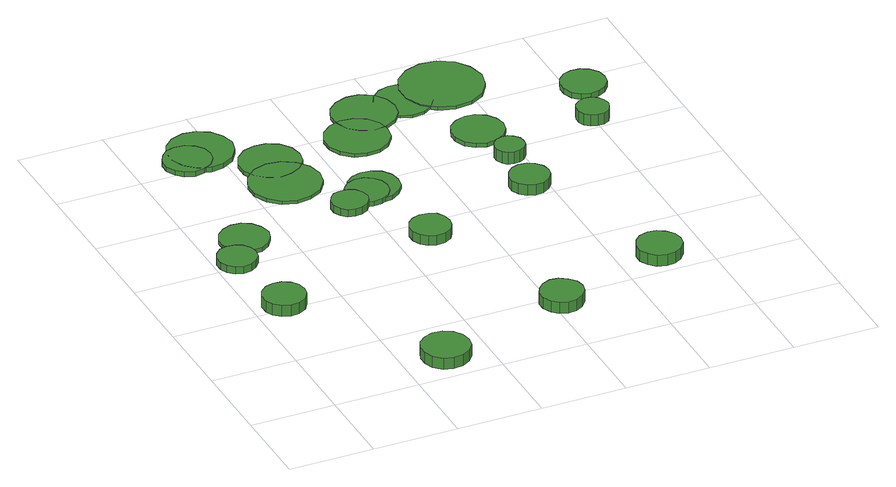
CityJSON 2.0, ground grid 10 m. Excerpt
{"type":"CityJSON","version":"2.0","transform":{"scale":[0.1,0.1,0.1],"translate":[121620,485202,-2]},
"CityObjects":{
"tree1":{"type":"SolitaryVegetationObject","attributes":{"function":"something"},"geometry":[{"type":"MultiSurface","lod":"1","boundaries":[[[0,1,2,3,4,5,6,7,8,9,10,11,12,13,14]],[[15,16,17,18,19,20,21,22,23,24,25,26,27,28,29]],[[0,29,28,1]],[[1,28,27,2]],[[2,27,26,3]],[[3,26,25,4]],[[4,25,24,5]],[[5,24,23,6]],[[6,23,22,7]],[[7,22,21,8]],[[8,21,20,9]],[[9,20,19,10]],[[10,19,18,11]],[[11,18,17,12]],[[12,17,16,13]],[[13,16,15,14]],[[14,15,29,0]]]}]},
"tree2":{"type":"SolitaryVegetationObject","attributes":{"function":"something"}},
"tree3":{"type":"SolitaryVegetationObject","attributes":{"function":"something"},"geometry":[{"type":"MultiSurface","lod":"1","boundaries":[[[30,31,32,33,34,35,36,37,38,39,40,41,42,43,44]],[[45,46,47,48,49,50,51,52,53,54,55,56,57,58,59]],[[30,59,58,31]],[[31,58,57,32]],[[32,57,56,33]],[[33,56,55,34]],[[34,55,54,35]],[[35,54,53,36]],[[36,53,52,37]],[[37,52,51,38]],[[38,51,50,39]],[[39,50,49,40]],[[40,49,48,41]],[[41,48,47,42]],[[42,47,46,43]],[[43,46,45,44]],[[44,45,59,30]]]}]},
"tree4":{"type":"SolitaryVegetationObject","attributes":{"function":"something"}},
"tree5":{"type":"SolitaryVegetationObject","attributes":{"function":"something"},"geometry":[{"type":"MultiSurface","lod":"1","boundaries":[[[60,61,62,63,64,65,66,67,68,69,70,71,72,73,74]],[[75,76,77,78,79,80,81,82,83,84,85,86,87,88,89]],[[60,89,88,61]],[[61,88,87,62]],[[62,87,86,63]],[[63,86,85,64]],[[64,85,84,65]],[[65,84,83,66]],[[66,83,82,67]],[[67,82,81,68]],[[68,81,80,69]],[[69,80,79,70]],[[70,79,78,71]],[[71,78,77,72]],[[72,77,76,73]],[[73,76,75,74]],[[74,75,89,60]]]}]},
"tree6":{"type":"SolitaryVegetationObject","attributes":{"function":"something"},"geometry":[{"type":"MultiSurface","lod":"1","boundaries":[[[90,91,92,93,94,95,96,97,98,99,100,101,102,103,104]],[[105,106,107,108,109,110,111,112,113,114,115,116,117,118,119]],[[90,119,118,91]],[[91,118,117,92]],[[92,117,116,93]],[[93,116,115,94]],[[94,115,114,95]],[[95,114,113,96]],[[96,113,112,97]],[[97,112,111,98]],[[98,111,110,99]],[[99,110,109,100]],[[100,109,108,101]],[[101,108,107,102]],[[102,107,106,103]],[[103,106,105,104]],[[104,105,119,90]]]}]},
"tree7":{"type":"SolitaryVegetationObject","attributes":{"function":"something"}},
"tree8":{"type":"SolitaryVegetationObject","attributes":{"function":"something"}},
"tree9":{"type":"SolitaryVegetationObject","attributes":{"function":"something"}},
"tree10":{"type":"SolitaryVegetationObject","attributes":{"function":"something"}},
"tree11":{"type":"SolitaryVegetationObject","attributes":{"function":"something"},"geometry":[{"type":"MultiSurface","lod":"1","boundaries":[[[120,121,122,123,124,125,126,127,128,129,130,131,132,133,134]],[[135,136,137,138,139,140,141,142,143,144,145,146,147,148,149]],[[120,149,148,121]],[[121,148,147,122]],[[122,147,146,123]],[[123,146,145,124]],[[124,145,144,125]],[[125,144,143,126]],[[126,143,142,127]],[[127,142,141,128]],[[128,141,140,129]],[[129,140,139,130]],[[130,139,138,131]],[[131,138,137,132]],[[132,137,136,133]],[[133,136,135,134]],[[134,135,149,120]]]}]},
"tree12":{"type":"SolitaryVegetationObject","attributes":{"function":"something"}},
"tree13":{"type":"SolitaryVegetationObject","attributes":{"function":"something"},"geometry":[{"type":"MultiSurface","lod":"1","boundaries":[[[150,151,152,153,154,155,156,157,158,159,160,161,162,163,164]],[[165,166,167,168,169,170,171,172,173,174,175,176,177,178,179]],[[150,179,178,151]],[[151,178,177,152]],[[152,177,176,153]],[[153,176,175,154]],[[154,175,174,155]],[[155,174,173,156]],[[156,173,172,157]],[[157,172,171,158]],[[158,171,170,159]],[[159,170,169,160]],[[160,169,168,161]],[[161,168,167,162]],[[162,167,166,163]],[[163,166,165,164]],[[164,165,179,150]]]}]},
"tree14":{"type":"SolitaryVegetationObject","attributes":{"function":"something"},"geometry":[{"type":"MultiSurface","lod":"1","boundaries":[[[180,181,182,183,184,185,186,187,188,189,190,191,192,193,194]],[[195,196,197,198,199,200,201,202,203,204,205,206,207,208,209]],[[180,209,208,181]],[[181,208,207,182]],[[182,207,206,183]],[[183,206,205,184]],[[184,205,204,185]],[[185,204,203,186]],[[186,203,202,187]],[[187,202,201,188]],[[188,201,200,189]],[[189,200,199,190]],[[190,199,198,191]],[[191,198,197,192]],[[192,197,196,193]],[[193,196,195,194]],[[194,195,209,180]]]}]},
"tree15":{"type":"SolitaryVegetationObject","attributes":{"function":"something"}},
"tree16":{"type":"SolitaryVegetationObject","attributes":{"function":"something"}},
"tree17":{"type":"SolitaryVegetationObject","attributes":{"function":"something"},"geometry":[{"type":"MultiSurface","lod":"1","boundaries":[[[210,211,212,213,214,215,216,217,218,219,220,221,222,223,224]],[[225,226,227,228,229,230,231,232,233,234,235,236,237,238,239]],[[210,239,238,211]],[[211,238,237,212]],[[212,237,236,213]],[[213,236,235,214]],[[214,235,234,215]],[[215,234,233,216]],[[216,233,232,217]],[[217,232,231,218]],[[218,231,230,219]],[[219,230,229,220]],[[220,229,228,221]],[[221,228,227,222]],[[222,227,226,223]],[[223,226,225,224]],[[224,225,239,210]]]}]},
"tree18":{"type":"SolitaryVegetationObject","attributes":{"function":"something"},"geometry":[{"type":"MultiSurface","lod":"1","boundaries":[[[240,241,242,243,244,245,246,247,248,249,250,251,252,253,254]],[[255,256,257,258,259,260,261,262,263,264,265,266,267,268,269]],[[240,269,268,241]],[[241,268,267,242]],[[242,267,266,243]],[[243,266,265,244]],[[244,265,264,245]],[[245,264,263,246]],[[246,263,262,247]],[[247,262,261,248]],[[248,261,260,249]],[[249,260,259,250]],[[250,259,258,251]],[[251,258,257,252]],[[252,257,256,253]],[[253,256,255,254]],[[254,255,269,240]]]}]},
"tree19":{"type":"SolitaryVegetationObject","attributes":{"function":"something"}},
"tree20":{"type":"SolitaryVegetationObject","attributes":{"function":"something"},"geometry":[{"type":"MultiSurface","lod":"1","boundaries":[[[270,271,272,273,274,275,276,277,278,279,280,281,282,283,284]],[[285,286,287,288,289,290,291,292,293,294,295,296,297,298,299]],[[270,299,298,271]],[[271,298,297,272]],[[272,297,296,273]],[[273,296,295,274]],[[274,295,294,275]],[[275,294,293,276]],[[276,293,292,277]],[[277,292,291,278]],[[278,291,290,279]],[[279,290,289,280]],[[280,289,288,281]],[[281,288,287,282]],[[282,287,286,283]],[[283,286,285,284]],[[284,285,299,270]]]}]},
"tree21":{"type":"SolitaryVegetationObject","attributes":{"function":"something"},"geometry":[{"type":"MultiSurface","lod":"1","boundaries":[[[300,301,302,303,304,305,306,307,308,309,310,311,312,313,314]],[[315,316,317,318,319,320,321,322,323,324,325,326,327,328,329]],[[300,329,328,301]],[[301,328,327,302]],[[302,327,326,303]],[[303,326,325,304]],[[304,325,324,305]],[[305,324,323,306]],[[306,323,322,307]],[[307,322,321,308]],[[308,321,320,309]],[[309,320,319,310]],[[310,319,318,311]],[[311,318,317,312]],[[312,317,316,313]],[[313,316,315,314]],[[314,315,329,300]]]}]},
"tree22":{"type":"SolitaryVegetationObject","attributes":{"function":"something"}},
"tree23":{"type":"SolitaryVegetationObject","attributes":{"function":"something"},"geometry":[{"type":"MultiSurface","lod":"1","boundaries":[[[330,331,332,333,334,335,336,337,338,339,340,341,342,343,344]],[[345,346,347,348,349,350,351,352,353,354,355,356,357,358,359]],[[330,359,358,331]],[[331,358,357,332]],[[332,357,356,333]],[[333,356,355,334]],[[334,355,354,335]],[[335,354,353,336]],[[336,353,352,337]],[[337,352,351,338]],[[338,351,350,339]],[[339,350,349,340]],[[340,349,348,341]],[[341,348,347,342]],[[342,347,346,343]],[[343,346,345,344]],[[344,345,359,330]]]}]},
"tree24":{"type":"SolitaryVegetationObject","attributes":{"function":"something"},"geometry":[{"type":"MultiSurface","lod":"1","boundaries":[[[360,361,362,363,364,365,366,367,368,369,370,371,372,373,374]],[[375,376,377,378,379,380,381,382,383,384,385,386,387,388,389]],[[360,389,388,361]],[[361,388,387,362]],[[362,387,386,363]],[[363,386,385,364]],[[364,385,384,365]],[[365,384,383,366]],[[366,383,382,367]],[[367,382,381,368]],[[368,381,380,369]],[[369,380,379,370]],[[370,379,378,371]],[[371,378,377,372]],[[372,377,376,373]],[[373,376,375,374]],[[374,375,389,360]]]}]},
"tree25":{"type":"SolitaryVegetationObject","attributes":{"function":"something"}},
"tree26":{"type":"SolitaryVegetationObject","attributes":{"function":"something"},"geometry":[{"type":"MultiSurface","lod":"1","boundaries":[[[390,391,392,393,394,395,396,397,398,399,400,401,402,403,404]],[[405,406,407,408,409,410,411,412,413,414,415,416,417,418,419]],[[390,419,418,391]],[[391,418,417,392]],[[392,417,416,393]],[[393,416,415,394]],[[394,415,414,395]],[[395,414,413,396]],[[396,413,412,397]],[[397,412,411,398]],[[398,411,410,399]],[[399,410,409,400]],[[400,409,408,401]],[[401,408,407,402]],[[402,407,406,403]],[[403,406,405,404]],[[404,405,419,390]]]}]},
"tree27":{"type":"SolitaryVegetationObject","attributes":{"function":"something"}},
"tree28":{"type":"SolitaryVegetationObject","attributes":{"function":"something"}},
"tree29":{"type":"SolitaryVegetationObject","attributes":{"function":"something"},"geometry":[{"type":"MultiSurface","lod":"1","boundaries":[[[420,421,422,423,424,425,426,427,428,429,430,431,432,433,434]],[[435,436,437,438,439,440,441,442,443,444,445,446,447,448,449]],[[420,449,448,421]],[[421,448,447,422]],[[422,447,446,423]],[[423,446,445,424]],[[424,445,444,425]],[[425,444,443,426]],[[426,443,442,427]],[[427,442,441,428]],[[428,441,440,429]],[[429,440,439,430]],[[430,439,438,431]],[[431,438,437,432]],[[432,437,436,433]],[[433,436,435,434]],[[434,435,449,420]]]}]},
"tree30":{"type":"SolitaryVegetationObject","attributes":{"function":"something"}},
"tree31":{"type":"SolitaryVegetationObject","attributes":{"function":"something"},"geometry":[{"type":"MultiSurface","lod":"1","boundaries":[[[450,451,452,453,454,455,456,457,458,459,460,461,462,463,464]],[[465,466,467,468,469,470,471,472,473,474,475,476,477,478,479]],[[450,479,478,451]],[[451,478,477,452]],[[452,477,476,453]],[[453,476,475,454]],[[454,475,474,455]],[[455,474,473,456]],[[456,473,472,457]],[[457,472,471,458]],[[458,471,470,459]],[[459,470,469,460]],[[460,469,468,461]],[[461,468,467,462]],[[462,467,466,463]],[[463,466,465,464]],[[464,465,479,450]]]}]},
"tree32":{"type":"SolitaryVegetationObject","attributes":{"function":"something"}},
"tree33":{"type":"SolitaryVegetationObject","attributes":{"function":"something"}},
"tree34":{"type":"SolitaryVegetationObject","attributes":{"function":"something"},"geometry":[{"type":"MultiSurface","lod":"1","boundaries":[[[480,481,482,483,484,485,486,487,488,489,490,491,492,493,494]],[[495,496,497,498,499,500,501,502,503,504,505,506,507,508,509]],[[480,509,508,481]],[[481,508,507,482]],[[482,507,506,483]],[[483,506,505,484]],[[484,505,504,485]],[[485,504,503,486]],[[486,503,502,487]],[[487,502,501,488]],[[488,501,500,489]],[[489,500,499,490]],[[490,499,498,491]],[[491,498,497,492]],[[492,497,496,493]],[[493,496,495,494]],[[494,495,509,480]]]}]},
"tree35":{"type":"SolitaryVegetationObject","attributes":{"function":"something"},"geometry":[{"type":"MultiSurface","lod":"1","boundaries":[[[510,511,512,513,514,515,516,517,518,519,520,521,522,523,524]],[[525,526,527,528,529,530,531,532,533,534,535,536,537,538,539]],[[510,539,538,511]],[[511,538,537,512]],[[512,537,536,513]],[[513,536,535,514]],[[514,535,534,515]],[[515,534,533,516]],[[516,533,532,517]],[[517,532,531,518]],[[518,531,530,519]],[[519,530,529,520]],[[520,529,528,521]],[[521,528,527,522]],[[522,527,526,523]],[[523,526,525,524]],[[524,525,539,510]]]}]},
"tree36":{"type":"SolitaryVegetationObject","attributes":{"function":"something"},"geometry":[{"type":"MultiSurface","lod":"1","boundaries":[[[540,541,542,543,544,545,546,547,548,549,550,551,552,553,554]],[[555,556,557,558,559,560,561,562,563,564,565,566,567,568,569]],[[540,569,568,541]],[[541,568,567,542]],[[542,567,566,543]],[[543,566,565,544]],[[544,565,564,545]],[[545,564,563,546]],[[546,563,562,547]],[[547,562,561,548]],[[548,561,560,549]],[[549,560,559,550]],[[550,559,558,551]],[[551,558,557,552]],[[552,557,556,553]],[[553,556,555,554]],[[554,555,569,540]]]}]},
"tree37":{"type":"SolitaryVegetationObject","attributes":{"function":"something"},"geometry":[{"type":"MultiSurface","lod":"1","boundaries":[[[570,571,572,573,574,575,576,577,578,579,580,581,582,583,584]],[[585,586,587,588,589,590,591,592,593,594,595,596,597,598,599]],[[570,599,598,571]],[[571,598,597,572]],[[572,597,596,573]],[[573,596,595,574]],[[574,595,594,575]],[[575,594,593,576]],[[576,593,592,577]],[[577,592,591,578]],[[578,591,590,579]],[[579,590,589,580]],[[580,589,588,581]],[[581,588,587,582]],[[582,587,586,583]],[[583,586,585,584]],[[584,585,599,570]]]}]},
"tree38":{"type":"SolitaryVegetationObject","attributes":{"function":"something"},"geometry":[{"type":"MultiSurface","lod":"1","boundaries":[[[600,601,602,603,604,605,606,607,608,609,610,611,612,613,614]],[[615,616,617,618,619,620,621,622,623,624,625,626,627,628,629]],[[600,629,628,601]],[[601,628,627,602]],[[602,627,626,603]],[[603,626,625,604]],[[604,625,624,605]],[[605,624,623,606]],[[606,623,622,607]],[[607,622,621,608]],[[608,621,620,609]],[[609,620,619,610]],[[610,619,618,611]],[[611,618,617,612]],[[612,617,616,613]],[[613,616,615,614]],[[614,615,629,600]]]}]},
"tree39":{"type":"SolitaryVegetationObject","attributes":{"function":"something"}},
"tree40":{"type":"SolitaryVegetationObject","attributes":{"function":"something"}},
"tree41":{"type":"SolitaryVegetationObject","attributes":{"function":"something"}},
"tree42":{"type":"SolitaryVegetationObject","attributes":{"function":"something"},"geometry":[{"type":"MultiSurface","lod":"1","boundaries":[[[630,631,632,633,634,635,636,637,638,639,640,641,642,643,644]],[[645,646,647,648,649,650,651,652,653,654,655,656,657,658,659]],[[630,659,658,631]],[[631,658,657,632]],[[632,657,656,633]],[[633,656,655,634]],[[634,655,654,635]],[[635,654,653,636]],[[636,653,652,637]],[[637,652,651,638]],[[638,651,650,639]],[[639,650,649,640]],[[640,649,648,641]],[[641,648,647,642]],[[642,647,646,643]],[[643,646,645,644]],[[644,645,659,630]]]}]},
"tree43":{"type":"SolitaryVegetationObject","attributes":{"function":"something"},"geometry":[{"type":"MultiSurface","lod":"1","boundaries":[[[660,661,662,663,664,665,666,667,668,669,670,671,672,673,674]],[[675,676,677,678,679,680,681,682,683,684,685,686,687,688,689]],[[660,689,688,661]],[[661,688,687,662]],[[662,687,686,663]],[[663,686,685,664]],[[664,685,684,665]],[[665,684,683,666]],[[666,683,682,667]],[[667,682,681,668]],[[668,681,680,669]],[[669,680,679,670]],[[670,679,678,671]],[[671,678,677,672]],[[672,677,676,673]],[[673,676,675,674]],[[674,675,689,660]]]}]}
},
"vertices":[
[60,208,24],[58,218,24],[52,226,24],[43,231,24],[33,232,24],[23,229,24],[15,222,24],[11,213,24],[11,202,24],[15,193,24],[23,186,24],[33,183,24],[43,184,24],[52,189,24],[58,198,24],[58,198,10],[52,189,10],[43,184,10],[33,183,10],[23,186,10],[15,193,10],[11,202,10],[11,213,10],[15,222,10],[23,229,10],[33,232,10],[43,231,10],[52,226,10],[58,218,10],[60,208,10],
[48,307,19],[46,316,19],[40,324,19],[32,328,19],[23,329,19],[14,327,19],[7,320,19],[3,312,19],[3,302,19],[7,293,19],[14,287,19],[23,284,19],[32,285,19],[40,290,19],[46,297,19],[46,297,10],[40,290,10],[32,285,10],[23,284,10],[14,287,10],[7,293,10],[3,302,10],[3,312,10],[7,320,10],[14,327,10],[23,329,10],[32,328,10],[40,324,10],[46,316,10],[48,307,10],
[80,344,15],[77,356,15],[70,366,15],[60,372,15],[48,373,15],[37,369,15],[28,361,15],[23,350,15],[23,338,15],[28,328,15],[37,320,15],[48,316,15],[60,317,15],[70,323,15],[77,333,15],[77,333,10],[70,323,10],[60,317,10],[48,316,10],[37,320,10],[28,328,10],[23,338,10],[23,350,10],[28,361,10],[37,369,10],[48,373,10],[60,372,10],[70,366,10],[77,356,10],[80,344,10],
[177,38,25],[175,49,25],[168,59,25],[158,65,25],[146,66,25],[135,62,25],[126,54,25],[122,44,25],[122,32,25],[126,21,25],[135,13,25],[146,10,25],[158,11,25],[168,17,25],[175,26,25],[175,26,11],[168,17,11],[158,11,11],[146,10,11],[135,13,11],[126,21,11],[122,32,11],[122,44,11],[126,54,11],[135,62,11],[146,66,11],[158,65,11],[168,59,11],[175,49,11],[177,38,11],
[91,518,14],[89,529,14],[82,538,14],[72,544,14],[60,545,14],[49,542,14],[41,534,14],[36,524,14],[36,512,14],[41,502,14],[49,494,14],[60,490,14],[72,492,14],[82,497,14],[89,507,14],[89,507,8],[82,497,8],[72,492,8],[60,490,8],[49,494,8],[41,502,8],[36,512,8],[36,524,8],[41,534,8],[49,542,8],[60,545,8],[72,544,8],[82,538,8],[89,529,8],[91,518,8],
[122,529,14],[118,544,14],[109,557,14],[95,565,14],[80,567,14],[65,562,14],[53,551,14],[47,537,14],[47,521,14],[53,507,14],[65,496,14],[80,491,14],[95,493,14],[109,501,14],[118,514,14],[118,514,8],[109,501,8],[95,493,8],[80,491,8],[65,496,8],[53,507,8],[47,521,8],[47,537,8],[53,551,8],[65,562,8],[80,567,8],[95,565,8],[109,557,8],[118,544,8],[122,529,8],
[182,433,13],[178,450,13],[168,463,13],[153,472,13],[136,474,13],[120,469,13],[107,457,13],[100,441,13],[100,424,13],[107,409,13],[120,397,13],[136,392,13],[153,394,13],[168,402,13],[178,416,13],[178,416,9],[168,402,9],[153,394,9],[136,392,9],[120,397,9],[107,409,9],[100,424,9],[100,441,9],[107,457,9],[120,469,9],[136,474,9],[153,472,9],[168,463,9],[178,450,9],[182,433,9],
[179,478,13],[176,493,13],[167,505,13],[154,512,13],[140,513,13],[126,509,13],[115,499,13],[109,486,13],[109,471,13],[115,458,13],[126,448,13],[140,443,13],[154,445,13],[167,452,13],[176,464,13],[176,464,8],[167,452,8],[154,445,8],[140,443,8],[126,448,8],[115,458,8],[109,471,8],[109,486,8],[115,499,8],[126,509,8],[140,513,8],[154,512,8],[167,505,8],[176,493,8],[179,478,8],
[206,362,18],[204,371,18],[199,378,18],[191,382,18],[183,383,18],[174,381,18],[168,375,18],[164,367,18],[164,358,18],[168,350,18],[174,344,18],[183,342,18],[191,343,18],[199,347,18],[204,354,18],[204,354,9],[199,347,9],[191,343,9],[183,342,9],[174,344,9],[168,350,9],[164,358,9],[164,367,9],[168,375,9],[174,381,9],[183,383,9],[191,382,9],[199,378,9],[204,371,9],[206,362,9],
[262,272,23],[260,282,23],[255,290,23],[246,294,23],[236,295,23],[227,292,23],[220,286,23],[216,277,23],[216,267,23],[220,258,23],[227,251,23],[236,248,23],[246,249,23],[255,254,23],[260,262,23],[260,262,11],[255,254,11],[246,249,11],[236,248,11],[227,251,11],[220,258,11],[216,267,11],[216,277,11],[220,286,11],[227,292,11],[236,295,11],[246,294,11],[255,290,11],[260,282,11],[262,272,11],
[236,376,16],[234,386,16],[228,394,16],[219,400,16],[208,401,16],[198,397,16],[191,390,16],[186,381,16],[186,370,16],[191,361,16],[198,354,16],[208,351,16],[219,352,16],[228,357,16],[234,365,16],[234,365,10],[228,357,10],[219,352,10],[208,351,10],[198,354,10],[191,361,10],[186,370,10],[186,381,10],[191,390,10],[198,397,10],[208,401,10],[219,400,10],[228,394,10],[234,386,10],[236,376,10],
[335,87,25],[333,97,25],[326,105,25],[317,111,25],[307,112,25],[297,108,25],[290,101,25],[285,92,25],[285,82,25],[290,72,25],[297,65,25],[307,62,25],[317,63,25],[326,68,25],[333,77,25],[333,77,11],[326,68,11],[317,63,11],[307,62,11],[297,65,11],[290,72,11],[285,82,11],[285,92,11],[290,101,11],[297,108,11],[307,112,11],[317,111,11],[326,105,11],[333,97,11],[335,87,11],
[252,383,15],[250,395,15],[243,405,15],[232,411,15],[220,412,15],[209,409,15],[199,401,15],[195,389,15],[195,377,15],[199,366,15],[209,358,15],[220,354,15],[232,355,15],[243,362,15],[250,371,15],[250,371,10],[243,362,10],[232,355,10],[220,354,10],[209,358,10],[199,366,10],[195,377,10],[195,389,10],[199,401,10],[209,409,10],[220,412,10],[232,411,10],[243,405,10],[250,395,10],[252,383,10],
[286,483,14],[283,498,14],[274,511,14],[260,518,14],[245,520,14],[231,515,14],[219,505,14],[213,491,14],[213,476,14],[219,462,14],[231,451,14],[245,447,14],[260,448,14],[274,456,14],[283,468,14],[283,468,10],[274,456,10],[260,448,10],[245,447,10],[231,451,10],[219,462,10],[213,476,10],[213,491,10],[219,505,10],[231,515,10],[245,520,10],[260,518,10],[274,511,10],[283,498,10],[286,483,10],
[313,524,14],[310,539,14],[301,552,14],[287,560,14],[272,561,14],[257,556,14],[246,546,14],[240,532,14],[240,517,14],[246,502,14],[257,492,14],[272,487,14],[287,489,14],[301,497,14],[310,509,14],[310,509,10],[301,497,10],[287,489,10],[272,487,10],[257,492,10],[246,502,10],[240,517,10],[240,532,10],[246,546,10],[257,556,10],[272,561,10],[287,560,10],[301,552,10],[310,539,10],[313,524,10],
[402,320,24],[400,329,24],[394,337,24],[386,342,24],[376,343,24],[367,340,24],[360,333,24],[356,325,24],[356,315,24],[360,307,24],[367,300,24],[376,297,24],[386,298,24],[394,303,24],[400,311,24],[400,311,11],[394,303,11],[386,298,11],[376,297,11],[367,300,11],[360,307,11],[356,315,11],[356,325,11],[360,333,11],[367,340,11],[376,343,11],[386,342,11],[394,337,11],[400,329,11],[402,320,11],
[472,131,25],[470,142,25],[463,150,25],[454,156,25],[444,157,25],[433,154,25],[426,147,25],[421,137,25],[421,126,25],[426,116,25],[433,109,25],[444,106,25],[454,107,25],[463,112,25],[470,121,25],[470,121,11],[463,112,11],[454,107,11],[444,106,11],[433,109,11],[426,116,11],[421,126,11],[421,137,11],[426,147,11],[433,154,11],[444,157,11],[454,156,11],[463,150,11],[470,142,11],[472,131,11],
[359,532,13],[356,545,13],[348,556,13],[337,563,13],[323,564,13],[310,560,13],[300,551,13],[294,539,13],[294,525,13],[300,512,13],[310,503,13],[323,499,13],[337,500,13],[348,507,13],[356,518,13],[356,518,10],[348,507,10],[337,500,10],[323,499,10],[310,503,10],[300,512,10],[294,525,10],[294,539,10],[300,551,10],[310,560,10],[323,564,10],[337,563,10],[348,556,10],[356,545,10],[359,532,10],
[401,382,26],[400,389,26],[395,395,26],[389,399,26],[382,399,26],[375,397,26],[370,392,26],[367,386,26],[367,379,26],[370,372,26],[375,367,26],[382,365,26],[389,366,26],[395,369,26],[400,375,26],[400,375,11],[395,369,11],[389,366,11],[382,365,11],[375,367,11],[370,372,11],[367,379,11],[367,386,11],[370,392,11],[375,397,11],[382,399,11],[389,399,11],[395,395,11],[400,389,11],[401,382,11],
[403,439,16],[400,451,16],[393,461,16],[382,468,16],[370,469,16],[358,465,16],[348,457,16],[343,445,16],[343,433,16],[348,421,16],[358,413,16],[370,409,16],[382,411,16],[393,417,16],[400,427,16],[400,427,11],[393,417,11],[382,411,11],[370,409,11],[358,413,11],[348,421,11],[343,433,11],[343,445,11],[348,457,11],[358,465,11],[370,469,11],[382,468,11],[393,461,11],[400,451,11],[403,439,11],
[425,542,14],[420,562,14],[409,578,14],[392,588,14],[372,590,14],[353,584,14],[338,571,14],[330,552,14],[330,533,14],[338,514,14],[353,501,14],[372,495,14],[392,497,14],[409,507,14],[420,523,14],[420,523,10],[409,507,10],[392,497,10],[372,495,10],[353,501,10],[338,514,10],[330,533,10],[330,552,10],[338,571,10],[353,584,10],[372,590,10],[392,588,10],[409,578,10],[420,562,10],[425,542,10],
[518,418,24],[516,426,24],[512,432,24],[505,436,24],[497,437,24],[490,434,24],[484,429,24],[481,422,24],[481,414,24],[484,407,24],[490,402,24],[497,400,24],[505,400,24],[512,404,24],[516,411,24],[516,411,10],[512,404,10],[505,400,10],[497,400,10],[490,402,10],[484,407,10],[481,414,10],[481,422,10],[484,429,10],[490,434,10],[497,437,10],[505,436,10],[512,432,10],[516,426,10],[518,418,10],
[542,479,17],[540,490,17],[533,499,17],[524,504,17],[513,505,17],[503,502,17],[495,494,17],[491,485,17],[491,474,17],[495,464,17],[503,457,17],[513,453,17],[524,455,17],[533,460,17],[540,469,17],[540,469,10],[533,460,10],[524,455,10],[513,453,10],[503,457,10],[495,464,10],[491,474,10],[491,485,10],[495,494,10],[503,502,10],[513,505,10],[524,504,10],[533,499,10],[540,490,10],[542,479,10]
]}
